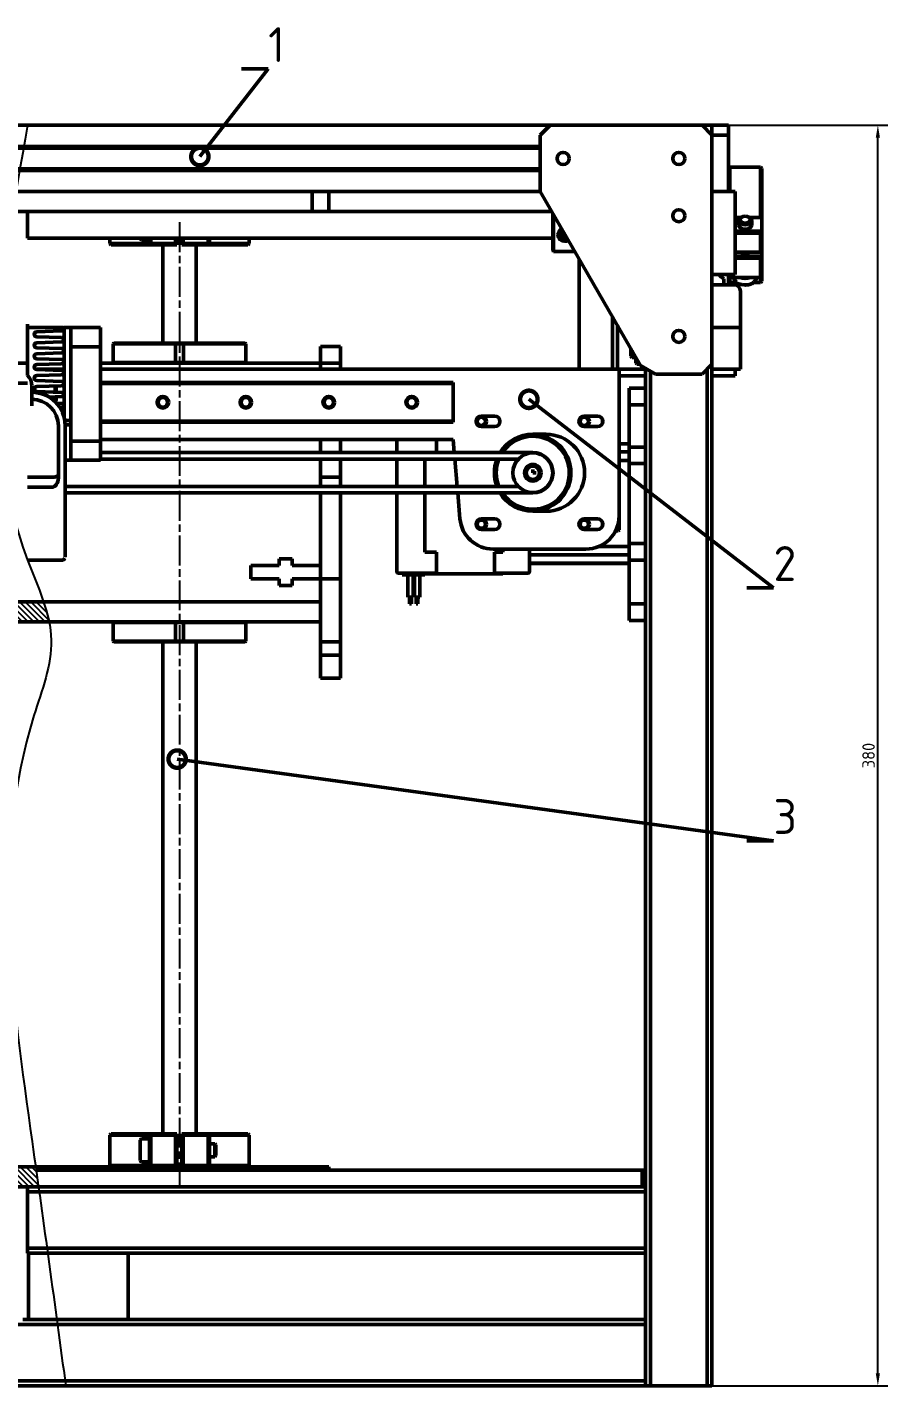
# Model space of a CAD drawing. Header units: millimetres. Extents: x -1615 to 4166, y 5 to 3174.
# Drawn here: x 375.5 to 548.4, y 2900.6 to 3173.7 of the extents above; entities that cross this region are included whole.
import ezdxf
from ezdxf import colors
from ezdxf.entities.mleader import LeaderData, LeaderLine
from ezdxf.math import Vec2, Vec3

# ---------------------------------------------------------------- set-up
doc = ezdxf.new("R2010")
doc.units = ezdxf.units.MM
doc.header["$LTSCALE"] = 0.25
doc.header["$PDSIZE"] = -1
doc.linetypes.add('ACAD_ISO08W100', pattern=[36, 24, -3, 6, -3])
doc.layers.get('0').update_dxf_attribs({"lineweight": 50})
for name, color, linetype, lineweight in [('duong tam', 2, 'ACAD_ISO08W100', 25), ('Hatch', 5, 'Continuous', 25), ('kich thuoc', 1, 'Continuous', 25), ('Net dam', 7, 'Continuous', 50), ('net manh', 3, 'Continuous', 25)]:
    doc.layers.add(name, color=color, linetype=linetype, lineweight=lineweight)
doc.styles.get("Standard").update_dxf_attribs({"font": ''})
doc.styles.add('tieng viet', font='')
doc.styles.get('Standard').set_extended_font_data('TCVN 7284')
doc.styles.get('tieng viet').set_extended_font_data('TCVN 7284')
doc.dimstyles.new('Ratio 1.5', dxfattribs={"dimtxt": 2.5, "dimasz": 2.5, "dimexe": 2, "dimexo": 0, "dimtad": 1, "dimtoh": 1, "dimdec": 1, "dimlfac": 1.5, "dimzin": 9, "dimtxsty": 'Standard', "dimcen": 2.5, "dimazin": 0, "dimtfac": 1, "dimtdec": 1, "dimtmove": 0, "dimatfit": 3, "dimfxl": 1, "dimtzin": 1, "dimarcsym": 0})

# ---------------------------------------------------------------- blocks, each defined once
blk = doc.blocks.new('_DotSmall')
at = {"color": 0, "linetype": 'ByBlock', "const_width": 0.5}
blk.add_lwpolyline([(-0.0625, 0, 1), (0.0625, 0, 1)], format="xyb", close=True, dxfattribs=at)
blk = doc.blocks.new('*D1163')
at = {"layer": 'Defpoints', "color": 0, "transparency": 16777216}
for p in [(516.39, 3153.95), (546.39, 3153.95), (513.06, 2900.62)]:
    blk.add_point(p, dxfattribs=at)
at = {"layer": 'kich thuoc', "color": 0, "lineweight": -2, "transparency": 16777216}
for p, q in [((516.39, 3153.95), (548.39, 3153.95)), ((546.39, 2903.12), (546.39, 3151.45)), ((513.06, 2900.62), (548.39, 2900.62))]:
    blk.add_line(p, q, dxfattribs=at)
at = {"layer": 'kich thuoc', "color": 0, "transparency": 16777216}
for points in [[(545.97, 3151.45), (546.81, 3151.45), (546.39, 3153.95)], [(545.97, 2903.12), (546.81, 2903.12), (546.39, 2900.62)]]:
    blk.add_solid(points, dxfattribs=at)
at = {"layer": 'kich thuoc', "color": 0, "transparency": 16777216, "insert": (544.52, 3027.29), "char_height": 2.5, "attachment_point": 5, "rotation": 90}
blk.add_mtext('380', dxfattribs=at)

msp = doc.modelspace()

# ---------------------------------------------------------------- hatches: boundary and pattern name
at = {"layer": 'Hatch'}
h = msp.add_hatch(dxfattribs=at)
h.set_pattern_fill('ANSI31', color=256, scale=0.25, angle=90)
h.set_pattern_definition([(135, (0, 862.5856), (-0.561266, -0.561266), [])])
h.paths.add_polyline_path([(349.058, 3058.149), (327.225, 3058.149), (327.225, 3054.149), (349.058, 3054.149)])
edge = h.paths.add_edge_path()
edge.add_spline(control_points=[(379.849, 3054.149), (379.575, 3055.484), (379.191, 3056.817), (378.745, 3058.149)], knot_values=[96.1671583, 96.1671583, 96.1671583, 96.1671583, 100.3421784, 100.3421784, 100.3421784, 100.3421784], degree=3, periodic=0)
edge.add_line((378.745, 3058.149), (375.543, 3058.149))
edge.add_line((375.543, 3058.149), (373.058, 3058.149))
edge.add_line((373.058, 3058.149), (373.058, 3054.149))
edge.add_line((373.058, 3054.149), (375.543, 3054.149))
edge.add_line((375.543, 3054.149), (379.849, 3054.149))
edge = h.paths.add_edge_path()
edge.add_spline(control_points=[(377.261, 2943.952), (377.23, 2944.175), (377.199, 2944.397), (377.167, 2944.619)], knot_values=[210.4210526, 210.4210526, 210.4210526, 210.4210526, 211.0896888, 211.0896888, 211.0896888, 211.0896888], degree=3, periodic=0)
edge.add_line((377.167, 2944.619), (375.543, 2944.619))
edge.add_line((375.543, 2944.619), (368.604, 2944.619))
edge.add_line((368.604, 2944.619), (368.604, 2940.619))
edge.add_line((368.604, 2940.619), (375.543, 2940.619))
edge.add_line((375.543, 2940.619), (377.726, 2940.619))
edge.add_spline(control_points=[(377.726, 2940.619), (377.571, 2941.73), (377.416, 2942.841), (377.261, 2943.952)], knot_values=[211.0896888, 211.0896888, 211.0896888, 211.0896888, 214.4353814, 214.4353814, 214.4353814, 214.4353814], degree=3, periodic=0)
h.paths.add_polyline_path([(353.271, 2944.619), (329.225, 2944.619), (329.225, 2940.619), (353.271, 2940.619)])

# ---------------------------------------------------------------- linework, layer by layer
at = {"layer": 'duong tam'}
msp.add_line((406.058, 3134.486), (406.058, 2940.686), dxfattribs=at)
at = {"layer": 'Net dam'}
for p, q in [((330.181, 3153.952), (375.543, 3153.952)), ((480.555, 3153.952), (375.543, 3153.952)), ((480.555, 3153.952), (478.555, 3151.952)), ((480.555, 3153.952), (511.058, 3153.952)), ((513.058, 3151.952), (511.058, 3153.952)), ((513.058, 3153.952), (511.058, 3153.952)), ((513.058, 3153.952), (516.391, 3153.952)), ((513.058, 3153.952), (513.058, 3152.952)), ((516.391, 3153.952), (516.391, 3151.952)), ((478.555, 3140.619), (478.555, 3151.952)), ((513.058, 3152.952), (513.058, 3151.952)), ((513.058, 3151.952), (513.058, 3105.952)), ((516.391, 3151.952), (513.058, 3151.952)), ((516.391, 3151.952), (516.391, 3140.619)), ((330.181, 3149.686), (375.543, 3149.686)), ((330.181, 3149.352), (375.543, 3149.352)), ((478.555, 3149.686), (375.543, 3149.686)), ((478.555, 3149.352), (375.543, 3149.352)), ((330.181, 3145.219), (375.543, 3145.219)), ((330.181, 3144.886), (375.543, 3144.886)), ((478.555, 3145.219), (375.543, 3145.219)), ((478.555, 3144.886), (375.543, 3144.886)), ((516.658, 3145.541), (516.391, 3145.275)), ((522.791, 3145.541), (516.658, 3145.541)), ((516.658, 3145.541), (516.658, 3140.987)), ((523.058, 3145.275), (522.791, 3145.541)), ((522.791, 3140.987), (522.791, 3145.541)), ((523.058, 3145.275), (523.058, 3141.085)), ((375.543, 3140.619), (330.181, 3140.619)), ((478.555, 3140.619), (375.543, 3140.619)), ((432.725, 3136.619), (432.725, 3140.619)), ((436.058, 3140.619), (436.058, 3136.619)), ((498.725, 3105.684), (478.555, 3140.619)), ((513.058, 3140.619), (517.725, 3140.619)), ((516.658, 3140.987), (516.658, 3140.619)), ((517.725, 3140.619), (517.725, 3123.952)), ((522.791, 3135.43), (522.791, 3140.987)), ((523.058, 3141.085), (523.058, 3135.607)), ((375.543, 3136.619), (330.181, 3136.619)), ((480.865, 3136.619), (375.543, 3136.619)), ((400.325, 3136.619), (375.543, 3136.619)), ((375.543, 3131.286), (375.543, 3136.619)), ((400.325, 3136.619), (405.558, 3136.619)), ((406.558, 3136.619), (405.558, 3136.619)), ((406.558, 3136.619), (411.791, 3136.619)), ((432.725, 3136.619), (411.791, 3136.619)), ((436.058, 3136.619), (432.725, 3136.619)), ((481.058, 3136.284), (481.058, 3128.786)), ((481.225, 3135.995), (481.225, 3128.619)), ((518.868, 3135.43), (517.725, 3135.43)), ((518.391, 3134.783), (518.391, 3133.952)), ((519.108, 3135.54), (518.958, 3135.474)), ((520.491, 3135.474), (520.342, 3135.54)), ((522.791, 3135.43), (520.582, 3135.43)), ((521.058, 3133.952), (521.058, 3134.783)), ((523.058, 3135.607), (522.791, 3135.43)), ((523.058, 3132.644), (523.058, 3135.607)), ((482.883, 3132.08), (482.981, 3131.924)), ((482.981, 3131.924), (483.173, 3131.616)), ((483.173, 3132.53), (483.214, 3132.55)), ((517.725, 3132.644), (523.058, 3132.644)), ((522.791, 3132.269), (517.725, 3132.269)), ((522.791, 3132.269), (523.058, 3132.644)), ((522.791, 3128.425), (522.791, 3132.269)), ((523.058, 3132.644), (523.058, 3128.387)), ((375.543, 3131.286), (481.058, 3131.286)), ((392.058, 3131.286), (392.058, 3130.219)), ((392.058, 3130.219), (392.325, 3129.952)), ((392.058, 3130.219), (394.372, 3130.219)), ((394.454, 3129.952), (392.325, 3129.952)), ((394.372, 3130.219), (400.058, 3130.219)), ((400.058, 3129.952), (394.454, 3129.952)), ((398.191, 3131.219), (398.191, 3131.286)), ((398.458, 3130.952), (400.058, 3130.952)), ((400.058, 3129.952), (400.058, 3131.286)), ((400.058, 3129.952), (400.325, 3130.219)), ((405.558, 3129.952), (400.058, 3129.952)), ((400.325, 3131.286), (400.325, 3130.219)), ((400.325, 3130.219), (405.291, 3130.219)), ((402.725, 3129.952), (402.725, 3110.149)), ((405.291, 3130.219), (405.291, 3131.286)), ((405.558, 3129.952), (405.291, 3130.219)), ((405.558, 3131.286), (405.558, 3129.952)), ((406.558, 3129.952), (406.558, 3131.286)), ((406.558, 3129.952), (406.825, 3130.219)), ((412.058, 3129.952), (406.558, 3129.952)), ((406.825, 3131.286), (406.825, 3130.219)), ((406.825, 3130.219), (411.791, 3130.219)), ((409.391, 3110.149), (409.391, 3129.952)), ((411.791, 3130.219), (411.791, 3131.286)), ((411.791, 3130.219), (412.058, 3129.952)), ((412.058, 3131.286), (412.058, 3129.952)), ((412.058, 3130.219), (417.744, 3130.219)), ((417.663, 3129.952), (412.058, 3129.952)), ((419.791, 3129.952), (417.663, 3129.952)), ((417.744, 3130.219), (420.058, 3130.219)), ((419.791, 3129.952), (420.058, 3130.219)), ((420.058, 3130.219), (420.058, 3131.286)), ((482.535, 3131.635), (482.685, 3131.408)), ((483.173, 3131.616), (483.173, 3131.298)), ((483.173, 3131.616), (483.558, 3131.616)), ((483.337, 3130.984), (483.618, 3130.929)), ((483.558, 3131.616), (483.753, 3131.616)), ((484.165, 3130.904), (484.071, 3130.848)), ((481.058, 3128.786), (481.225, 3128.619)), ((481.225, 3128.619), (485.483, 3128.619)), ((486.391, 3127.046), (486.391, 3104.952)), ((517.725, 3128.425), (522.791, 3128.425)), ((523.058, 3128.387), (517.725, 3128.387)), ((517.725, 3127.613), (523.058, 3127.613)), ((522.791, 3127.238), (517.725, 3127.238)), ((523.058, 3128.387), (522.791, 3128.425)), ((523.058, 3127.613), (522.791, 3127.238)), ((522.791, 3123.394), (522.791, 3127.238)), ((523.058, 3127.613), (523.058, 3128.387)), ((523.058, 3127.613), (523.058, 3123.356)), ((517.725, 3123.952), (513.058, 3123.952)), ((516.391, 3123.563), (516.391, 3123.952)), ((516.658, 3123.952), (516.658, 3123.394)), ((513.058, 3121.92), (517.455, 3121.92)), ((515.455, 3121.92), (515.455, 3122.134)), ((516.658, 3123.394), (516.391, 3123.563)), ((516.658, 3123.356), (516.391, 3123.563)), ((516.391, 3123.563), (516.391, 3121.92)), ((516.391, 3122.63), (516.658, 3122.364)), ((516.658, 3123.394), (522.791, 3123.394)), ((516.658, 3123.356), (516.658, 3123.394)), ((523.058, 3123.356), (516.658, 3123.356)), ((516.658, 3123.356), (516.658, 3122.898)), ((516.658, 3122.898), (516.658, 3122.364)), ((516.658, 3122.364), (518.026, 3122.364)), ((519.725, 3121.912), (519.103, 3121.972)), ((521.431, 3122.364), (522.791, 3122.364)), ((523.058, 3123.356), (522.791, 3123.394)), ((522.791, 3122.898), (522.791, 3123.356)), ((522.791, 3122.364), (522.791, 3122.898)), ((522.791, 3122.364), (523.058, 3122.63)), ((523.058, 3123.356), (523.058, 3123.122)), ((523.058, 3123.122), (523.058, 3122.63)), ((518.789, 3120.587), (518.789, 3113.286)), ((375.543, 3113.286), (375.543, 3113.952)), ((382.743, 3113.286), (375.543, 3113.286)), ((375.543, 3112.394), (375.543, 3113.286)), ((384.205, 3113.286), (382.872, 3113.286)), ((382.872, 3113.186), (382.872, 3113.286)), ((382.872, 3110.619), (382.872, 3113.085)), ((390.205, 3113.286), (384.205, 3113.286)), ((384.205, 3110.619), (384.205, 3113.286)), ((390.205, 3109.438), (390.205, 3113.286)), ((493.058, 3115.499), (493.058, 3104.952)), ((494.058, 3113.286), (494.058, 3113.767)), ((494.058, 3113.286), (494.336, 3113.286)), ((494.058, 3104.952), (494.058, 3113.286)), ((513.058, 3113.286), (518.122, 3113.286)), ((518.122, 3113.286), (518.789, 3113.286)), ((518.789, 3113.286), (518.789, 3104.952)), ((375.543, 3108.19), (375.543, 3112.394)), ((377.378, 3112.446), (382.342, 3112.619)), ((377.378, 3110.246), (382.342, 3110.419)), ((382.349, 3111.273), (377.385, 3111.446)), ((382.872, 3095.212), (382.872, 3110.619)), ((384.205, 3110.286), (384.205, 3110.619)), ((384.205, 3094.626), (384.205, 3110.286)), ((392.858, 3110.149), (392.725, 3110.015)), ((392.858, 3110.149), (405.305, 3110.149)), ((405.305, 3110.149), (405.249, 3110.015)), ((405.305, 3110.149), (406.812, 3110.149)), ((406.867, 3110.015), (406.812, 3110.149)), ((406.812, 3110.149), (419.258, 3110.149)), ((419.391, 3110.015), (419.258, 3110.149)), ((375.543, 3103.655), (375.543, 3108.178)), ((377.378, 3108.046), (382.342, 3108.219)), ((382.349, 3109.073), (377.385, 3109.246)), ((384.205, 3109.438), (390.205, 3109.438)), ((390.205, 3107.748), (390.205, 3109.438)), ((390.205, 3107.748), (390.205, 3106.898)), ((392.725, 3106.282), (392.725, 3110.015)), ((405.249, 3110.015), (392.725, 3110.015)), ((405.249, 3106.282), (405.249, 3110.015)), ((406.867, 3110.015), (405.249, 3110.015)), ((406.867, 3106.282), (406.867, 3110.015)), ((419.391, 3110.015), (406.867, 3110.015)), ((419.391, 3106.282), (419.391, 3110.015)), ((438.391, 3109.482), (434.391, 3109.482)), ((434.391, 3106.149), (434.391, 3109.482)), ((438.391, 3109.482), (438.391, 3106.149)), ((496.725, 3107.552), (496.725, 3109.149)), ((496.725, 3107.552), (496.991, 3107.286)), ((496.991, 3107.552), (496.725, 3107.552)), ((496.991, 3108.687), (496.991, 3107.552)), ((496.991, 3107.552), (497.646, 3107.552)), ((496.991, 3107.552), (496.991, 3107.286)), ((375.543, 3106.149), (364.271, 3106.149)), ((377.068, 3104.952), (382.872, 3104.952)), ((377.378, 3105.846), (382.342, 3106.019)), ((382.349, 3106.873), (377.385, 3107.046)), ((382.349, 3104.673), (377.385, 3104.846)), ((382.691, 3106.149), (382.872, 3106.149)), ((390.205, 3093.007), (390.205, 3106.898)), ((390.205, 3106.149), (433.058, 3106.149)), ((390.205, 3104.952), (494.058, 3104.952)), ((392.858, 3106.149), (392.725, 3106.282)), ((392.725, 3106.282), (405.249, 3106.282)), ((405.249, 3106.282), (406.867, 3106.282)), ((405.305, 3106.149), (405.249, 3106.282)), ((406.867, 3106.282), (406.812, 3106.149)), ((406.867, 3106.282), (419.391, 3106.282)), ((419.391, 3106.282), (419.258, 3106.149)), ((433.058, 3106.149), (434.391, 3106.149)), ((438.391, 3106.149), (434.391, 3106.149)), ((434.391, 3104.952), (434.391, 3106.149)), ((438.391, 3106.149), (438.391, 3104.952)), ((494.391, 3104.952), (494.058, 3104.952)), ((494.391, 3103.619), (494.391, 3104.952)), ((494.391, 3104.952), (499.725, 3104.952)), ((494.725, 3104.952), (499.725, 3104.952)), ((497.8, 3107.286), (496.991, 3107.286)), ((497.725, 3107.286), (497.725, 3106.212)), ((497.725, 3106.212), (497.985, 3105.952)), ((497.725, 3106.212), (498.42, 3106.212)), ((498.57, 3105.952), (497.985, 3105.952)), ((498.725, 3105.684), (501.725, 3103.952)), ((499.725, 3105.107), (499.725, 2940.619)), ((511.058, 3103.952), (513.058, 3105.952)), ((512.058, 2900.619), (512.058, 3104.952)), ((513.058, 3105.952), (513.058, 2900.619)), ((513.058, 3104.952), (518.122, 3104.952)), ((513.058, 3104.952), (517.725, 3104.952)), ((517.725, 3103.619), (517.725, 3104.952)), ((518.789, 3104.952), (518.122, 3104.952)), ((375.543, 3102.149), (364.271, 3102.149)), ((377.378, 3103.646), (382.342, 3103.819)), ((382.349, 3102.473), (377.385, 3102.646)), ((382.792, 3102.286), (382.872, 3102.286)), ((382.872, 3102.086), (382.872, 3102.086)), ((390.205, 3102.286), (461.058, 3102.286)), ((461.058, 3102.086), (390.205, 3102.086)), ((461.058, 3102.286), (461.058, 3102.086)), ((461.058, 3102.086), (461.058, 3094.486)), ((494.391, 3103.619), (499.725, 3103.619)), ((494.391, 3075.455), (494.391, 3103.619)), ((500.725, 2900.619), (500.725, 3104.53)), ((511.058, 3103.952), (501.725, 3103.952)), ((513.058, 3103.619), (517.725, 3103.619)), ((376.399, 3101.583), (376.399, 3101.619)), ((376.399, 3097.552), (376.399, 3101.552)), ((377.378, 3101.446), (382.342, 3101.619)), ((382.349, 3100.273), (377.385, 3100.446)), ((379.835, 3099.332), (382.342, 3099.419)), ((381.076, 3100.317), (381.076, 3101.575)), ((381.076, 3098.619), (381.076, 3099.375)), ((381.276, 3101.419), (381.119, 3101.576)), ((381.276, 3100.31), (381.276, 3101.419)), ((381.276, 3098.686), (381.276, 3099.382)), ((496.391, 3101.126), (499.725, 3101.126)), ((496.391, 3097.793), (496.391, 3101.126)), ((380.808, 3098.619), (381.076, 3098.619)), ((381.076, 3098.619), (381.21, 3098.619)), ((382.349, 3098.072), (381.327, 3098.108)), ((382.017, 3097.208), (382.342, 3097.219)), ((499.725, 3097.793), (496.391, 3097.793)), ((496.391, 3089.296), (496.391, 3097.793)), ((382.989, 3094.626), (384.205, 3094.626)), ((384.205, 3093.727), (383.064, 3093.727)), ((384.205, 3094.713), (384.205, 3093.727)), ((384.205, 3089.619), (384.205, 3093.727)), ((390.205, 3094.486), (461.058, 3094.486)), ((461.058, 3094.286), (390.205, 3094.286)), ((461.058, 3094.486), (461.058, 3094.286)), ((466.725, 3095.521), (469.391, 3095.521)), ((490.058, 3095.521), (487.391, 3095.521)), ((491.058, 3094.826), (491.058, 3094.083)), ((491.078, 3094.143), (491.058, 3094.143)), ((381.732, 3093.552), (381.732, 3083.771)), ((383.065, 3093.619), (383.065, 3077.14)), ((390.205, 3093.007), (390.205, 3092.157)), ((390.205, 3090.467), (390.205, 3092.157)), ((466.725, 3093.388), (469.391, 3093.388)), ((479.725, 3091.855), (477.058, 3091.855)), ((490.058, 3093.388), (487.391, 3093.388)), ((384.205, 3090.467), (390.205, 3090.467)), ((384.205, 3089.619), (384.205, 3089.286)), ((384.205, 3086.619), (384.205, 3089.286)), ((390.205, 3090.788), (461.058, 3090.788)), ((390.205, 3086.619), (390.205, 3090.467)), ((434.391, 3088.183), (434.391, 3090.788)), ((438.391, 3090.788), (438.391, 3088.183)), ((449.725, 3089.551), (449.725, 3090.788)), ((449.725, 3088.844), (449.725, 3089.551)), ((449.725, 3088.183), (449.725, 3088.844)), ((457.725, 3089.787), (457.725, 3090.788)), ((457.725, 3089.787), (457.725, 3088.844)), ((457.725, 3088.183), (457.725, 3088.844)), ((461.281, 3088.183), (461.058, 3090.788)), ((494.391, 3089.95), (496.391, 3089.95)), ((494.391, 3088.304), (496.391, 3088.304)), ((496.391, 3085.963), (496.391, 3089.296)), ((496.391, 3089.296), (499.725, 3089.296)), ((383.065, 3086.619), (384.205, 3086.619)), ((384.205, 3086.619), (390.205, 3086.619)), ((390.205, 3088.183), (477.058, 3088.183)), ((390.205, 3086.849), (474.133, 3086.849)), ((434.391, 3083.22), (434.391, 3086.849)), ((438.391, 3086.849), (438.391, 3083.22)), ((449.725, 3081.393), (449.725, 3086.849)), ((455.391, 3086.684), (455.391, 3086.849)), ((455.391, 3086.684), (455.391, 3081.393)), ((461.86, 3081.393), (461.394, 3086.849)), ((480.36, 3086.379), (480.36, 3086.379)), ((494.391, 3086.617), (496.391, 3086.617)), ((494.391, 3086.576), (496.391, 3086.576)), ((499.725, 3085.963), (496.391, 3085.963)), ((496.391, 3069.896), (496.391, 3085.963)), ((380.399, 3083.219), (375.543, 3083.219)), ((381.732, 3083.771), (381.732, 3083.105)), ((434.391, 3083.22), (434.391, 3081.393)), ((438.391, 3083.22), (434.391, 3083.22)), ((438.391, 3083.22), (438.391, 3081.393)), ((477.058, 3084.121), (477.058, 3084.788)), ((477.058, 3084.121), (477.725, 3084.121)), ((375.543, 3081.219), (380.398, 3081.219)), ((474.133, 3081.393), (383.065, 3081.393)), ((477.058, 3080.06), (383.065, 3080.06)), ((434.391, 3080.06), (434.391, 3067.838)), ((438.391, 3080.06), (438.391, 3067.838)), ((449.725, 3067.015), (449.725, 3080.06)), ((455.391, 3080.06), (455.391, 3069.175)), ((462.416, 3074.887), (461.974, 3080.06)), ((466.725, 3074.855), (469.391, 3074.855)), ((479.725, 3076.388), (477.058, 3076.388)), ((490.058, 3074.855), (487.391, 3074.855)), ((494.391, 3072.626), (494.391, 3075.455)), ((383.065, 3072.898), (383.065, 3068.956)), ((466.725, 3072.721), (469.391, 3072.721)), ((490.058, 3072.721), (487.391, 3072.721)), ((491.058, 3074.159), (491.058, 3073.417)), ((493.717, 3072.533), (493.737, 3072.46)), ((493.737, 3072.46), (493.737, 3072.574)), ((493.737, 3072.46), (494.225, 3072.46)), ((494.225, 3072.46), (494.225, 3073.973)), ((494.225, 3072.46), (494.391, 3072.626)), ((455.391, 3068.452), (455.391, 3069.175)), ((490.246, 3069.283), (496.391, 3069.283)), ((496.391, 3069.896), (499.725, 3069.896)), ((496.391, 3066.563), (496.391, 3069.896)), ((382.398, 3066.532), (375.543, 3066.532)), ((383.014, 3066.951), (383.02, 3066.966)), ((426.058, 3065.482), (426.058, 3066.815)), ((426.058, 3066.815), (428.725, 3066.815)), ((428.725, 3066.815), (428.725, 3065.482)), ((434.391, 3067.838), (434.391, 3062.815)), ((438.391, 3067.838), (438.391, 3062.815)), ((449.725, 3066.308), (449.725, 3067.015)), ((455.391, 3068.169), (455.391, 3068.452)), ((457.725, 3068.169), (455.391, 3068.169)), ((457.725, 3067.015), (457.725, 3068.169)), ((457.725, 3067.015), (457.725, 3066.072)), ((487.725, 3068.788), (469.058, 3068.788)), ((469.325, 3067.015), (469.325, 3068.169)), ((469.325, 3068.169), (471.058, 3068.169)), ((469.325, 3066.072), (469.325, 3067.015)), ((471.058, 3068.788), (471.058, 3068.452)), ((471.058, 3068.169), (471.058, 3068.452)), ((476.391, 3068.788), (476.391, 3067.015)), ((476.391, 3067.637), (496.391, 3067.637)), ((476.391, 3067.015), (476.391, 3066.308)), ((499.725, 3066.563), (496.391, 3066.563)), ((496.391, 3057.793), (496.391, 3066.563)), ((420.391, 3065.482), (426.058, 3065.482)), ((420.391, 3062.815), (420.391, 3065.482)), ((428.725, 3065.482), (434.391, 3065.482)), ((449.725, 3064.556), (449.725, 3066.308)), ((449.725, 3064.263), (449.725, 3064.556)), ((457.725, 3063.929), (450.058, 3063.929)), ((450.811, 3063.929), (450.811, 3063.596)), ((455.391, 3063.829), (455.391, 3063.929)), ((455.391, 3063.829), (455.391, 3063.596)), ((471.058, 3063.829), (455.391, 3063.829)), ((457.725, 3066.072), (457.725, 3064.32)), ((457.725, 3064.32), (457.725, 3063.929)), ((469.325, 3066.072), (469.325, 3064.32)), ((469.325, 3063.929), (469.325, 3064.32)), ((476.058, 3063.929), (469.325, 3063.929)), ((471.058, 3063.929), (471.058, 3063.829)), ((476.391, 3066.308), (476.391, 3064.556)), ((476.391, 3065.95), (496.391, 3065.95)), ((476.391, 3065.909), (496.391, 3065.909)), ((476.391, 3064.556), (476.391, 3064.263)), ((426.058, 3062.815), (420.391, 3062.815)), ((426.058, 3061.482), (426.058, 3062.815)), ((428.725, 3061.482), (426.058, 3061.482)), ((434.391, 3062.815), (428.725, 3062.815)), ((428.725, 3062.815), (428.725, 3061.482)), ((438.391, 3062.815), (434.391, 3062.815)), ((434.391, 3062.815), (434.391, 3058.815)), ((438.391, 3062.815), (438.391, 3058.815)), ((450.811, 3063.596), (455.391, 3063.596)), ((451.926, 3063.596), (451.926, 3059.129)), ((453.003, 3059.129), (453.003, 3063.596)), ((453.26, 3063.596), (453.26, 3059.129)), ((454.336, 3059.129), (454.336, 3063.596)), ((434.391, 3058.815), (434.391, 3050.149)), ((438.391, 3058.815), (438.391, 3050.149)), ((453.003, 3059.129), (451.926, 3059.129)), ((452.278, 3059.129), (452.278, 3057.796)), ((452.651, 3057.796), (452.651, 3059.129)), ((454.336, 3059.129), (453.26, 3059.129)), ((453.612, 3059.129), (453.612, 3057.796)), ((453.984, 3057.796), (453.984, 3059.129)), ((373.058, 3058.149), (375.543, 3058.149)), ((375.543, 3058.149), (433.058, 3058.149)), ((433.058, 3058.149), (434.391, 3058.149)), ((452.651, 3057.796), (452.278, 3057.796)), ((453.984, 3057.796), (453.612, 3057.796)), ((496.391, 3057.793), (499.725, 3057.793)), ((496.391, 3054.46), (496.391, 3057.793)), ((373.058, 3054.149), (375.543, 3054.149)), ((375.543, 3054.149), (433.058, 3054.149)), ((392.858, 3054.149), (392.725, 3054.015)), ((405.249, 3054.015), (392.725, 3054.015)), ((392.725, 3054.015), (392.725, 3050.282)), ((405.305, 3054.149), (405.249, 3054.015)), ((405.249, 3054.015), (405.249, 3050.282)), ((406.867, 3054.015), (405.249, 3054.015)), ((406.867, 3054.015), (406.812, 3054.149)), ((406.867, 3054.015), (406.867, 3050.282)), ((419.391, 3054.015), (406.867, 3054.015)), ((419.391, 3054.015), (419.258, 3054.149)), ((419.391, 3054.015), (419.391, 3050.282)), ((434.391, 3054.149), (433.058, 3054.149)), ((499.725, 3054.46), (496.391, 3054.46)), ((392.858, 3050.149), (392.725, 3050.282)), ((392.725, 3050.282), (405.249, 3050.282)), ((405.305, 3050.149), (392.858, 3050.149)), ((402.725, 3050.149), (402.725, 2951.286)), ((405.305, 3050.149), (405.249, 3050.282)), ((405.249, 3050.282), (406.867, 3050.282)), ((406.812, 3050.149), (405.305, 3050.149)), ((406.867, 3050.282), (406.812, 3050.149)), ((419.258, 3050.149), (406.812, 3050.149)), ((406.867, 3050.282), (419.391, 3050.282)), ((409.391, 2951.286), (409.391, 3050.149)), ((419.391, 3050.282), (419.258, 3050.149)), ((438.391, 3050.149), (434.391, 3050.149)), ((434.391, 3050.149), (434.391, 3047.482)), ((438.391, 3050.149), (438.391, 3047.482)), ((438.391, 3047.482), (434.391, 3047.482)), ((434.391, 3047.482), (434.391, 3042.815)), ((438.391, 3047.482), (438.391, 3042.815)), ((438.391, 3042.815), (434.391, 3042.815)), ((392.325, 2951.286), (392.058, 2951.019)), ((392.058, 2951.019), (392.058, 2944.886)), ((394.372, 2951.019), (392.058, 2951.019)), ((392.325, 2951.286), (394.454, 2951.286)), ((400.058, 2951.019), (394.372, 2951.019)), ((394.454, 2951.286), (400.325, 2951.286)), ((398.191, 2947.952), (398.191, 2950.019)), ((400.058, 2950.286), (398.458, 2950.286)), ((400.058, 2951.019), (400.325, 2951.286)), ((400.058, 2949.036), (400.058, 2951.019)), ((400.058, 2951.019), (400.325, 2951.019)), ((400.058, 2949.036), (400.058, 2946.869)), ((400.325, 2951.019), (400.325, 2951.286)), ((400.325, 2951.286), (405.558, 2951.286)), ((400.325, 2951.019), (400.325, 2944.886)), ((405.291, 2951.019), (400.325, 2951.019)), ((405.291, 2951.019), (405.558, 2951.286)), ((405.291, 2944.886), (405.291, 2951.019)), ((405.558, 2951.286), (405.558, 2944.619)), ((406.558, 2949.286), (405.558, 2949.286)), ((406.558, 2951.286), (411.791, 2951.286)), ((406.558, 2951.286), (406.825, 2951.019)), ((406.558, 2944.619), (406.558, 2951.286)), ((411.791, 2951.019), (406.825, 2951.019)), ((406.825, 2951.019), (406.825, 2944.886)), ((411.791, 2951.286), (411.791, 2951.019)), ((411.791, 2951.286), (412.058, 2951.019)), ((411.791, 2951.286), (417.663, 2951.286)), ((411.791, 2944.886), (411.791, 2951.019)), ((411.791, 2951.019), (412.058, 2951.019)), ((412.058, 2951.019), (412.058, 2944.619)), ((417.744, 2951.019), (412.058, 2951.019)), ((413.131, 2949.286), (412.058, 2949.286)), ((413.391, 2949.026), (413.131, 2949.286)), ((413.131, 2946.619), (413.131, 2949.286)), ((413.391, 2949.026), (413.391, 2946.879)), ((417.663, 2951.286), (419.791, 2951.286)), ((420.058, 2951.019), (417.744, 2951.019)), ((420.058, 2951.019), (419.791, 2951.286)), ((420.058, 2944.886), (420.058, 2951.019)), ((398.191, 2945.886), (398.191, 2947.952)), ((400.058, 2944.619), (400.058, 2946.869)), ((405.558, 2946.619), (406.558, 2946.619)), ((412.058, 2946.619), (413.131, 2946.619)), ((413.131, 2946.619), (413.391, 2946.879)), ((368.604, 2944.619), (375.543, 2944.619)), ((429.391, 2944.619), (375.543, 2944.619)), ((499.058, 2943.952), (377.261, 2943.952)), ((392.058, 2944.886), (392.325, 2944.619)), ((392.058, 2944.886), (394.372, 2944.886)), ((394.372, 2944.886), (400.058, 2944.886)), ((398.458, 2945.619), (400.058, 2945.619)), ((400.058, 2944.619), (400.325, 2944.886)), ((400.325, 2944.886), (405.291, 2944.886)), ((405.558, 2944.619), (405.291, 2944.886)), ((406.558, 2944.619), (406.825, 2944.886)), ((406.825, 2944.886), (411.791, 2944.886)), ((411.791, 2944.886), (412.058, 2944.619)), ((412.058, 2944.886), (417.744, 2944.886)), ((417.744, 2944.886), (420.058, 2944.886)), ((419.791, 2944.619), (420.058, 2944.886)), ((429.391, 2943.952), (429.391, 2944.619)), ((429.391, 2944.619), (436.058, 2944.619)), ((436.058, 2944.619), (436.058, 2943.952)), ((499.058, 2940.619), (499.058, 2943.952)), ((499.058, 2943.952), (499.725, 2943.952)), ((368.604, 2940.619), (375.543, 2940.619)), ((499.058, 2940.619), (375.543, 2940.619)), ((375.543, 2927.286), (375.543, 2940.619)), ((377.865, 2939.619), (375.543, 2939.619)), ((499.725, 2939.619), (377.865, 2939.619)), ((499.058, 2940.619), (499.725, 2940.619)), ((499.725, 2940.619), (499.725, 2939.619)), ((499.725, 2939.619), (499.725, 2936.486)), ((499.725, 2936.486), (499.725, 2936.352)), ((499.725, 2936.352), (499.725, 2936.219)), ((499.725, 2936.219), (499.725, 2936.152)), ((499.725, 2936.152), (499.725, 2936.019)), ((499.725, 2936.019), (499.725, 2931.886)), ((499.725, 2931.886), (499.725, 2931.752)), ((499.725, 2931.752), (499.725, 2931.686)), ((499.725, 2931.686), (499.725, 2931.552)), ((499.725, 2931.552), (499.725, 2931.419)), ((499.725, 2931.419), (499.725, 2928.286)), ((379.433, 2928.286), (375.543, 2928.286)), ((375.543, 2927.286), (499.725, 2927.286)), ((375.725, 2927.286), (375.725, 2913.952)), ((499.725, 2928.286), (379.433, 2928.286)), ((395.725, 2913.952), (395.725, 2927.286)), ((499.725, 2928.286), (499.725, 2927.286)), ((499.725, 2927.286), (499.725, 2913.952)), ((374.604, 2913.952), (375.543, 2913.952)), ((499.725, 2913.952), (375.543, 2913.952)), ((499.725, 2913.952), (499.725, 2912.952)), ((330.181, 2912.952), (381.529, 2912.952)), ((499.725, 2912.952), (381.529, 2912.952)), ((499.725, 2912.952), (499.725, 2909.819)), ((499.725, 2909.819), (499.725, 2909.686)), ((499.725, 2909.686), (499.725, 2909.552)), ((499.725, 2909.552), (499.725, 2909.486)), ((499.725, 2909.486), (499.725, 2909.352)), ((499.725, 2909.352), (499.725, 2905.219)), ((499.725, 2905.219), (499.725, 2905.086)), ((499.725, 2905.086), (499.725, 2905.019)), ((499.725, 2905.019), (499.725, 2904.886)), ((499.725, 2904.886), (499.725, 2904.752)), ((499.725, 2904.752), (499.725, 2901.619)), ((330.181, 2901.619), (383.066, 2901.619)), ((330.181, 2900.619), (375.543, 2900.619)), ((499.725, 2900.619), (375.543, 2900.619)), ((499.725, 2901.619), (383.066, 2901.619)), ((499.725, 2901.619), (499.725, 2900.619)), ((500.725, 2900.619), (499.725, 2900.619)), ((503.858, 2900.619), (500.725, 2900.619)), ((503.991, 2900.619), (503.858, 2900.619)), ((504.125, 2900.619), (503.991, 2900.619)), ((504.191, 2900.619), (504.125, 2900.619)), ((504.325, 2900.619), (504.191, 2900.619)), ((505.051, 2900.619), (504.325, 2900.619)), ((507.732, 2900.619), (505.051, 2900.619)), ((508.458, 2900.619), (507.732, 2900.619)), ((508.591, 2900.619), (508.458, 2900.619)), ((508.658, 2900.619), (508.591, 2900.619)), ((508.791, 2900.619), (508.658, 2900.619)), ((508.925, 2900.619), (508.791, 2900.619)), ((512.058, 2900.619), (508.925, 2900.619)), ((513.058, 2900.619), (512.058, 2900.619))]:
    msp.add_line(p, q, dxfattribs=at)
at = {"layer": 'Net dam', "flags": 128}
for points in [[(520.491, 3135.474), (520.668, 3135.38), (520.957, 3135.106), (521.058, 3134.783), (520.957, 3134.46), (520.668, 3134.186), (520.235, 3134.003), (519.725, 3133.939), (519.214, 3134.003), (518.782, 3134.186), (518.493, 3134.46), (518.391, 3134.783), (518.493, 3135.106), (518.782, 3135.38), (518.958, 3135.474)], [(519.725, 3135.664), (519.314, 3135.612), (518.966, 3135.465), (518.733, 3135.244), (518.651, 3134.984), (518.733, 3134.724), (518.966, 3134.504), (519.314, 3134.356), (519.725, 3134.305), (520.136, 3134.356), (520.484, 3134.504), (520.716, 3134.724), (520.798, 3134.984), (520.716, 3135.244), (520.484, 3135.465), (520.136, 3135.612), (519.725, 3135.664)], [(518.391, 3133.952), (518.493, 3133.629), (518.782, 3133.355), (519.214, 3133.172), (519.725, 3133.108), (520.235, 3133.172), (520.668, 3133.355), (520.957, 3133.629), (521.058, 3133.952)], [(484.078, 3131.053), (484.039, 3131.034), (483.618, 3130.929)], [(382.872, 3095.485), (382.851, 3095.391), (382.836, 3095.351)], [(383.065, 3077.14), (383.065, 3076.552), (383.065, 3075.97), (383.065, 3075.399), (383.065, 3074.844), (383.065, 3074.312), (383.065, 3073.807), (383.065, 3073.334), (383.065, 3072.898)], [(383.065, 3068.956), (383.065, 3068.561), (383.065, 3068.21), (383.065, 3067.908), (383.065, 3067.656), (383.065, 3067.457), (383.065, 3067.314), (383.065, 3067.228), (383.064, 3067.199)]]:
    msp.add_lwpolyline(points, dxfattribs=at)
at = {"layer": 'Net dam'}
for centre, radius in [((483.15, 3147.286), 1.212), ((506.391, 3147.286), 1.212), ((506.391, 3135.768), 1.212), ((506.391, 3111.533), 1.212), ((402.725, 3098.286), 1.167), ((402.725, 3098.286), 0.967), ((419.391, 3098.286), 1.167), ((419.391, 3098.286), 0.967), ((436.058, 3098.286), 1.167), ((436.058, 3098.286), 0.967), ((452.725, 3098.286), 1.167), ((452.725, 3098.286), 0.967), ((466.725, 3094.455), 1.033), ((466.725, 3094.455), 0.833), ((487.391, 3094.455), 1.033), ((487.391, 3094.455), 0.833), ((477.058, 3084.121), 4), ((477.058, 3084.121), 1.667), ((477.058, 3084.121), 1.333), ((466.725, 3073.788), 1.033), ((466.725, 3073.788), 0.833), ((487.391, 3073.788), 1.033), ((487.391, 3073.788), 0.833)]:
    msp.add_circle(centre, radius, dxfattribs=at)
for centre, radius, start, end in [((483.464, 3131.907), 0.968, 113.7377, 196.29886), ((483.492, 3131.902), 0.704, 116.95267, 179.06447), ((483.477, 3132.236), 0.586, 191.09203, 212.11549), ((483.549, 3132.293), 0.678, 213.0487, 270.78218), ((398.458, 3131.219), 0.267, 180, 270), ((483.533, 3131.997), 1.032, 214.76971, 259.09429), ((483.492, 3131.925), 0.704, 180.92966, 243.0532), ((483.558, 3132.186), 1.434, 250.15689, 290.98599), ((483.558, 3132.026), 0.823, 242.13366, 297.86634), ((483.559, 3132.331), 0.715, 269.95228, 284.67378), ((519.725, 3129.829), 1.773, 234.4144, 305.5856), ((506.391, 3113.286), 13.333, 47.17214, 53.1301), ((518.647, 3123.524), 1.264, 187.6466, 234.64432), ((517.455, 3120.587), 1.333, 0, 90), ((519.725, 3126.731), 3.545, 252.20672, 287.79328), ((520.813, 3123.521), 1.253, 306.6873, 352.46532), ((382.342, 3113.154), 0.534, 270, 359.83573), ((382.743, 3113.152), 0.133, 359.83573, 90), ((377.376, 3111.946), 0.5, 89.77602, 271), ((377.376, 3109.746), 0.5, 89.77602, 271), ((382.342, 3110.954), 0.534, 270, 352.65224), ((382.42, 3110.822), 0.456, 7.95627, 98.97322), ((377.376, 3107.546), 0.5, 89.77602, 271), ((382.342, 3108.754), 0.534, 270, 352.65224), ((382.42, 3108.622), 0.456, 7.95627, 98.97322), ((377.376, 3105.346), 0.5, 89.77602, 271), ((382.342, 3106.554), 0.534, 270, 352.65224), ((382.42, 3106.422), 0.456, 7.95627, 98.97322), ((382.42, 3104.222), 0.456, 7.95627, 98.97322), ((373.548, 3101.619), 2.85, 0.00541, 45.58476), ((377.376, 3103.146), 0.5, 89.77602, 271), ((382.342, 3104.354), 0.534, 270, 352.65224), ((382.342, 3102.154), 0.534, 270, 352.65224), ((382.42, 3102.022), 0.456, 7.95627, 98.97322), ((376.398, 3093.619), 6.667, 0.00541, 89.99966), ((377.376, 3100.946), 0.5, 89.77602, 271), ((382.342, 3099.954), 0.534, 270, 352.65224), ((382.42, 3099.822), 0.456, 7.95627, 98.97322), ((376.399, 3093.552), 5.333, 0.00541, 90), ((382.342, 3097.754), 0.534, 270, 352.65224), ((382.42, 3097.622), 0.456, 7.95627, 98.97322), ((382.42, 3095.422), 0.456, 7.95627, 51.2169), ((466.725, 3094.455), 1.067, 90, 270), ((469.391, 3094.455), 1.067, 270, 90), ((487.391, 3094.455), 1.067, 90, 270), ((490.058, 3094.455), 1.067, 270, 90), ((477.058, 3084.121), 7.733, 90, 148.32015), ((477.058, 3084.121), 7.667, 90, 148.01217), ((477.058, 3084.121), 7.667, 211.98783, 90), ((477.058, 3084.121), 7.333, 213.62935, 90), ((477.058, 3084.121), 7.333, 90, 146.37065), ((479.725, 3084.121), 7.733, 270, 90), ((477.058, 3084.121), 7.733, 159.34386, 200.65614), ((477.058, 3084.121), 7.667, 159.15592, 200.84408), ((477.058, 3084.121), 7.333, 158.16098, 201.83902), ((477.058, 3084.121), 4.061, 270, 90), ((477.058, 3084.121), 7.733, 211.67985, 270), ((469.058, 3075.455), 6.667, 184.87979, 270), ((466.725, 3073.788), 1.067, 90, 270), ((469.391, 3073.788), 1.067, 270, 90), ((487.391, 3073.788), 1.067, 90, 270), ((487.725, 3075.455), 6.667, 270, 0), ((490.058, 3073.788), 1.067, 270, 90), ((382.398, 3067.199), 0.667, 270, 338.09567), ((450.058, 3064.263), 0.333, 180, 270), ((476.058, 3064.263), 0.333, 270, 0), ((398.458, 2950.019), 0.267, 90, 180), ((398.458, 2945.886), 0.267, 180, 270)]:
    msp.add_arc(centre, radius, start, end, dxfattribs=at)
for centre, major_axis, ratio, start_param, end_param in [((380.398, 3083.105), (0, 1.886), 0.7071068, 3.1415927, 4.712389), ((380.399, 3083.771), (1.333, 0), 0.4142136, 4.712465, 6.2832613)]:
    msp.add_ellipse(centre, major_axis=major_axis, ratio=ratio, start_param=start_param, end_param=end_param, dxfattribs=at)
for points, knots in [([(482.881, 3133.127), (482.831, 3133.105), (482.631, 3133.02), (482.371, 3132.731), (482.151, 3132.329), (482.126, 3132.047), (482.114, 3131.916)], [0, 0, 0, 0, 0.1048595, 0.418849, 0.7307108, 1, 1, 1, 1]), ([(482.238, 3132.018), (482.234, 3131.985), (482.212, 3131.812), (482.323, 3131.499), (482.565, 3131.138), (482.848, 3130.932), (483.028, 3130.856), (483.071, 3130.838)], [0, 0, 0, 0, 0.0650367, 0.3471789, 0.6293608, 0.911644, 1, 1, 1, 1]), ([(482.535, 3131.635), (482.507, 3131.743), (482.45, 3131.96), (482.512, 3132.304), (482.687, 3132.609), (482.878, 3132.805), (483.012, 3132.859), (483.031, 3132.867)], [0, 0, 0, 0, 0.23284, 0.4670188, 0.7132776, 0.9594908, 1, 1, 1, 1]), ([(483.173, 3132.53), (483.102, 3132.431), (482.974, 3132.252), (482.846, 3132.019), (482.788, 3131.914)], [0, 0, 0, 0, 0.54826653, 1, 1, 1, 1]), ([(482.114, 3131.916), (482.129, 3131.772), (482.159, 3131.484), (482.395, 3131.116), (482.748, 3130.839), (483.199, 3130.677), (483.68, 3130.654), (484.039, 3130.703), (484.194, 3130.793), (484.22, 3130.807)], [0, 0, 0, 0, 0.1592891, 0.318374, 0.4815261, 0.645756, 0.8079679, 0.9682273, 1, 1, 1, 1]), ([(482.788, 3131.914), (482.859, 3131.815), (482.988, 3131.635), (483.116, 3131.403), (483.173, 3131.298)], [0, 0, 0, 0, 0.5482627, 1, 1, 1, 1]), ([(483.618, 3130.929), (483.567, 3130.909), (483.46, 3130.867), (483.274, 3130.833), (483.14, 3130.836), (483.071, 3130.838)], [0, 0, 0, 0, 0.3096741, 0.6491798, 1, 1, 1, 1]), ([(483.173, 3131.298), (483.315, 3131.312), (483.572, 3131.339), (483.828, 3131.31), (483.943, 3131.298)], [0, 0, 0, 0, 0.5482633, 1, 1, 1, 1]), ([(515.455, 3123.064), (515.455, 3123.058), (515.455, 3123.044), (515.455, 3122.936), (515.455, 3122.742), (515.455, 3122.459), (515.455, 3122.24), (515.455, 3122.134)], [0, 0, 0, 0, 0.1434603, 0.2863201, 0.481377, 0.7470695, 1, 1, 1, 1]), ([(517.976, 3122.402), (518.048, 3122.342), (518.266, 3122.158), (518.725, 3121.973), (519.12, 3121.916), (519.289, 3121.892)], [0, 0, 0, 0, 0.21778311, 0.66589792, 1, 1, 1, 1]), ([(519.6, 3121.856), (519.642, 3121.853), (519.717, 3121.849), (519.791, 3121.854), (519.825, 3121.857)], [0, 0, 0, 0, 0.5547765, 1, 1, 1, 1]), ([(519.825, 3121.857), (519.915, 3121.859), (520.195, 3121.867), (520.457, 3121.937), (520.634, 3121.985)], [0, 0, 0, 0, 0.3223462, 1, 1, 1, 1]), ([(520.634, 3121.985), (520.677, 3121.994), (520.946, 3122.047), (521.259, 3122.196), (521.447, 3122.375), (521.496, 3122.421)], [0, 0, 0, 0, 0.1235271, 0.7736287, 1, 1, 1, 1]), ([(381.21, 3098.619), (381.216, 3098.62), (381.225, 3098.62), (381.239, 3098.626), (381.249, 3098.631), (381.257, 3098.639), (381.262, 3098.645), (381.268, 3098.652), (381.273, 3098.663), (381.276, 3098.675), (381.276, 3098.682), (381.276, 3098.686)], [0, 0, 0, 0, 0.255332, 0.3695048, 0.4853585, 0.5370998, 0.5892985, 0.637506, 0.719072, 0.8777656, 1, 1, 1, 1]), ([(390.205, 3090.644), (390.205, 3090.724), (390.205, 3090.821), (390.205, 3090.894), (390.205, 3090.906)], [0, 0, 0, 0, 0.8305658, 1, 1, 1, 1]), ([(475.844, 3084.672), (475.911, 3084.819), (476.058, 3085.144), (476.186, 3085.428), (476.256, 3085.582)], [0, 0, 0, 0, 0.4556778, 1, 1, 1, 1]), ([(480.442, 3086.254), (480.44, 3086.257), (480.403, 3086.318), (480.37, 3086.363), (480.363, 3086.374), (480.36, 3086.379)], [0, 0, 0, 0, 0.02684427, 0.62669556, 1, 1, 1, 1]), ([(475.431, 3083.761), (475.512, 3083.94), (475.642, 3084.226), (475.789, 3084.55), (475.844, 3084.672)], [0, 0, 0, 0, 0.626075, 1, 1, 1, 1]), ([(480.958, 3085.012), (480.956, 3085.018), (480.953, 3085.03), (480.931, 3085.13), (480.894, 3085.251), (480.878, 3085.305)], [0, 0, 0, 0, 0.2913129, 0.6827128, 1, 1, 1, 1])]:
    msp.add_open_spline(points, degree=3, knots=knots, dxfattribs=at)
at = {"layer": 'net manh'}
msp.add_open_spline([(375.543, 3153.952), (370.277, 3124.258), (364.001, 3088.87), (382.57, 3050.926), (367.327, 3012.535), (374.934, 2961.432), (380.999, 2916.898), (383.202, 2900.619)], degree=3, knots=[0, 0, 0, 0, 87.4199867, 104.1838496, 119.6943624, 205.3398959, 254.8279468, 254.8279468, 254.8279468, 254.8279468], dxfattribs=at)

# ---------------------------------------------------------------- dimensions: what is measured, and where the dimension line sits
at = {"layer": 'kich thuoc'}
dim = msp.add_linear_dim(base=(546.391, 3153.952), p1=(513.058, 2900.619), p2=(516.391, 3153.952), angle=90, dimstyle='Ratio 1.5', dxfattribs=at)
dim.commit()
dim.dimension.update_dxf_attribs({"geometry": '*D1163', "text_midpoint": (544.516, 3027.286)})

# ---------------------------------------------------------------- leaders
at = {"layer": 'Net dam'}
ml = msp.add_multileader_mtext('Standard', dxfattribs=at)
ml.set_content('1', color=256, style='tieng viet')
ml.set_leader_properties(color=256, linetype='ByLayer', lineweight=-1)
ml.set_arrow_properties(name='DOTSMALL')
ml.build(insert=Vec2(0, 0))
ml.multileader.update_dxf_attribs({"text_left_attachment_type": 6, "text_right_attachment_type": 6, "dogleg_length": 0, "arrow_head_size": 7})
ctx = ml.context
ctx.base_point, ctx.char_height, ctx.arrow_head_size, ctx.landing_gap_size, ctx.plane_origin = Vec3(423.888, 3165.272), 7, 7, 0, Vec3(410.149, 3147.66)
ctx.left_attachment, ctx.right_attachment = 6, 6
notes = []
notes.append((ctx, [(0, (1, 1, 0), (423.888, 3165.272), (1, 0), 0, [(0, [(410.149, 3147.66)], 0, [])])]))
ctx.mtext.insert, ctx.mtext.flow_direction = Vec3(423.888, 3173.672), 5
ml = msp.add_multileader_mtext('Standard', dxfattribs=at)
ml.set_content('2', color=256, style='tieng viet')
ml.set_leader_properties(color=256, linetype='ByLayer', lineweight=-1)
ml.set_arrow_properties(name='DOTSMALL')
ml.build(insert=Vec2(0, 0))
ml.multileader.update_dxf_attribs({"text_left_attachment_type": 6, "text_right_attachment_type": 6, "dogleg_length": 0, "arrow_head_size": 7})
ctx = ml.context
ctx.base_point, ctx.char_height, ctx.arrow_head_size, ctx.landing_gap_size, ctx.plane_origin = Vec3(525.423, 3060.983), 7, 7, 0, Vec3(476.264, 3098.882)
ctx.left_attachment, ctx.right_attachment = 6, 6
notes.append((ctx, [(0, (1, 1, 0), (525.423, 3060.983), (1, 0), 0, [(0, [(476.264, 3098.882)], 0, [])])]))
ctx.mtext.insert, ctx.mtext.flow_direction = Vec3(525.423, 3069.383), 5
ml = msp.add_multileader_mtext('Standard', dxfattribs=at)
ml.set_content('3', color=256, style='tieng viet')
ml.set_leader_properties(color=256, linetype='ByLayer', lineweight=-1)
ml.set_arrow_properties(name='DOTSMALL')
ml.build(insert=Vec2(0, 0))
ml.multileader.update_dxf_attribs({"text_left_attachment_type": 6, "text_right_attachment_type": 6, "dogleg_length": 0, "arrow_head_size": 7})
ctx = ml.context
ctx.base_point, ctx.char_height, ctx.arrow_head_size, ctx.landing_gap_size, ctx.plane_origin = Vec3(525.423, 3010.128), 7, 7, 0, Vec3(405.593, 3026.574)
ctx.left_attachment, ctx.right_attachment = 6, 6
notes.append((ctx, [(0, (1, 1, 0), (525.423, 3010.128), (1, 0), 0, [(0, [(405.593, 3026.574)], 0, [])])]))
ctx.mtext.insert, ctx.mtext.flow_direction = Vec3(525.423, 3018.528), 5
for ctx, leaders in notes:
    for number, flags, end, landing, length, lines in leaders:
        leader = LeaderData()
        leader.index, (leader.has_last_leader_line, leader.has_dogleg_vector, leader.attachment_direction) = number, flags
        leader.last_leader_point, leader.dogleg_vector, leader.dogleg_length = Vec3(end), Vec3(landing), length
        for number, points, colour, breaks in lines:
            line = LeaderLine()
            line.index, line.vertices, line.color, line.breaks = number, Vec3.list(points), colors.encode_raw_color(colour), breaks
            leader.lines.append(line)
        ctx.leaders.append(leader)

doc.saveas('drawing.dxf')
